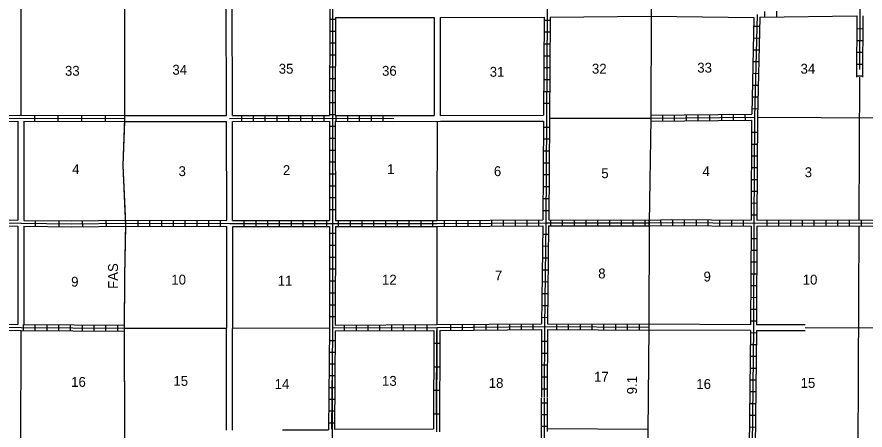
# Model space of a CAD drawing. Extents: x 1333229 to 1813251, y 16536411 to 16910478.
# Drawn here: x 1626044 to 1668962, y 16580112 to 16601015 of the extents above; entities that cross this region are included whole.
import ezdxf

# ---------------------------------------------------------------- set-up
doc = ezdxf.new("R2010")
doc.units = 0
for name, color, linetype in [('L10', 7, 'Continuous'), ('L11', 7, 'Continuous'), ('L13', 7, 'Continuous'), ('L14', 7, 'Continuous'), ('L21', 7, 'Continuous'), ('L28', 7, 'Continuous'), ('L3', 7, 'Continuous'), ('L4', 7, 'Continuous'), ('L8', 7, 'Continuous'), ('L9', 7, 'Continuous')]:
    doc.layers.add(name, color=color, linetype=linetype)

msp = doc.modelspace()

# ---------------------------------------------------------------- linework, layer by layer
at = {"layer": 'L10'}
for p, q in [((1645116, 16596033), (1647155, 16596035)), ((1645116, 16595733), (1647478, 16595735))]:
    msp.add_line(p, q, dxfattribs=at)
at = {"layer": 'L11'}
for p, q in [((1636650, 16596031), (1636622, 16604510)), ((1636950, 16596029), (1636917, 16604507)), ((1647462, 16600991), (1652728, 16601011)), ((1642164, 16600985), (1647162, 16600990)), ((1647162, 16600990), (1647155, 16596035)), ((1647462, 16600991), (1647455, 16596035)), ((1631503, 16596026), (1636650, 16596031)), ((1647455, 16596035), (1652694, 16596038)), ((1626089, 16595741), (1626086, 16590726)), ((1626389, 16595741), (1626386, 16590723)), ((1631504, 16595726), (1636650, 16595731)), ((1636660, 16590713), (1636650, 16595731)), ((1636960, 16590712), (1636950, 16595733)), ((1647478, 16595735), (1652691, 16595738)), ((1626086, 16590426), (1626084, 16585454)), ((1626386, 16590423), (1626384, 16585452)), ((1636654, 16580109), (1636661, 16590417)), ((1636954, 16580110), (1636961, 16590416)), ((1663164, 16585141), (1658014, 16585166)), ((1663166, 16585441), (1658015, 16585466)), ((1665939, 16585128), (1663464, 16585140)), ((1665940, 16585428), (1663466, 16585440)), ((1639482, 16580114), (1641818, 16580119)), ((1642114, 16580154), (1647128, 16580169)), ((1652885, 16580185), (1657962, 16580159))]:
    msp.add_line(p, q, dxfattribs=at)
for points in [[(1653024, 16601012), (1658141, 16601048), (1663341, 16600996)], [(1621002, 16590762), (1626086, 16590726)], [(1621003, 16590462), (1626086, 16590426)]]:
    msp.add_lwpolyline(points, dxfattribs=at)
at = {"layer": 'L13'}
for p, q in [((1626246, 16611705), (1626239, 16596041)), ((1668683, 16597967), (1668647, 16590741)), ((1652988, 16595888), (1658115, 16595892)), ((1663524, 16595938), (1679063, 16595865)), ((1647305, 16595735), (1647298, 16590712)), ((1647298, 16590416), (1647291, 16585448)), ((1668646, 16590441), (1668517, 16564310)), ((1626234, 16585157), (1626227, 16569617)), ((1631495, 16585268), (1636657, 16585273)), ((1636957, 16585274), (1641858, 16585279)), ((1673746, 16585241), (1665940, 16585278))]:
    msp.add_line(p, q, dxfattribs=at)
at = {"layer": 'L3'}
msp.add_lwpolyline([(1658177, 16604152), (1658141, 16601198), (1658115, 16595892), (1658041, 16590591), (1658015, 16585316), (1657962, 16580009), (1657956, 16576076), (1657956, 16574745)], dxfattribs=at)
at = {"layer": 'L4'}
for points in [[(1631503, 16595720), (1631499, 16606280)], [(1631554, 16590430), (1631415, 16593500), (1631503, 16595720)], [(1631494, 16585122), (1631504, 16587892), (1631554, 16590430)], [(1631461, 16569319), (1631457, 16574713), (1631462, 16576070), (1631499, 16579951), (1631494, 16585122)]]:
    msp.add_lwpolyline(points, dxfattribs=at)
at = {"layer": 'L8'}
for p, q in [((1652728, 16601011), (1652694, 16596038)), ((1653024, 16601012), (1652952, 16590743)), ((1663642, 16600997), (1668550, 16601067)), ((1663878, 16601300), (1663882, 16601002)), ((1664474, 16601308), (1664479, 16601010)), ((1668550, 16601067), (1668533, 16597967)), ((1668850, 16601069), (1668833, 16597967)), ((1641869, 16600902), (1642164, 16600902)), ((1652729, 16600860), (1653025, 16600860)), ((1663341, 16600996), (1663227, 16596088)), ((1641869, 16600300), (1642164, 16600300)), ((1652724, 16600258), (1653020, 16600258)), ((1663332, 16600552), (1663630, 16600545)), ((1668547, 16600424), (1668846, 16600422)), ((1663318, 16599956), (1663616, 16599949)), ((1668544, 16599827), (1668842, 16599826)), ((1641863, 16599699), (1642159, 16599699)), ((1652719, 16599656), (1653014, 16599656)), ((1663304, 16599359), (1663602, 16599352)), ((1641863, 16599097), (1642159, 16599097)), ((1652714, 16599054), (1653009, 16599054)), ((1668541, 16599231), (1668839, 16599229)), ((1641863, 16598495), (1642159, 16598495)), ((1652708, 16598452), (1653004, 16598452)), ((1663290, 16598763), (1663588, 16598756)), ((1668537, 16598634), (1668836, 16598633)), ((1663276, 16598167), (1663575, 16598160)), ((1668532, 16598037), (1668830, 16598035)), ((1641863, 16597893), (1642159, 16597893)), ((1652708, 16597851), (1653004, 16597851)), ((1641863, 16597291), (1642159, 16597291)), ((1652703, 16597249), (1652999, 16597249)), ((1663262, 16597570), (1663561, 16597563)), ((1663248, 16596974), (1663547, 16596967)), ((1641858, 16596689), (1642154, 16596689)), ((1652698, 16596647), (1652993, 16596647)), ((1663235, 16596377), (1663533, 16596370)), ((1636950, 16596029), (1641858, 16596034)), ((1637402, 16596029), (1637402, 16595733)), ((1637999, 16596029), (1637999, 16595733)), ((1638595, 16596029), (1638595, 16595733)), ((1639192, 16596029), (1639192, 16595733)), ((1639788, 16596034), (1639788, 16595739)), ((1640385, 16596034), (1640385, 16595739)), ((1640982, 16596034), (1640982, 16595739)), ((1641578, 16596034), (1641578, 16595739)), ((1641858, 16596087), (1642154, 16596087)), ((1642154, 16596034), (1645116, 16596024)), ((1642175, 16596034), (1642175, 16595739)), ((1642772, 16596034), (1642772, 16595739)), ((1643368, 16596029), (1643368, 16595733)), ((1643965, 16596029), (1643965, 16595733)), ((1644561, 16596024), (1644561, 16595728)), ((1658113, 16596042), (1663227, 16596088)), ((1658710, 16596046), (1658713, 16595748)), ((1659307, 16596052), (1659309, 16595753)), ((1659903, 16596057), (1659906, 16595759)), ((1660500, 16596062), (1660502, 16595764)), ((1661096, 16596068), (1661099, 16595769)), ((1661693, 16596073), (1661696, 16595775)), ((1662289, 16596079), (1662292, 16595780)), ((1662886, 16596084), (1662889, 16595786)), ((1636950, 16595733), (1641858, 16595738)), ((1641858, 16595738), (1641868, 16590712)), ((1641858, 16595485), (1642154, 16595485)), ((1642154, 16595738), (1645116, 16595728)), ((1642154, 16595738), (1642164, 16590712)), ((1652691, 16595738), (1652656, 16590743)), ((1652687, 16595443), (1652983, 16595443)), ((1658116, 16595742), (1663223, 16595788)), ((1663223, 16595788), (1663193, 16590736)), ((1663220, 16595181), (1663518, 16595180)), ((1641858, 16594883), (1642154, 16594883)), ((1652687, 16594841), (1652983, 16594841)), ((1663216, 16594585), (1663515, 16594583)), ((1641863, 16594281), (1642159, 16594281)), ((1652682, 16594239), (1652978, 16594239)), ((1663213, 16593988), (1663511, 16593986)), ((1641863, 16593679), (1642159, 16593679)), ((1652677, 16593637), (1652972, 16593637)), ((1663209, 16593392), (1663508, 16593390)), ((1641863, 16593077), (1642159, 16593077)), ((1652671, 16593035), (1652967, 16593035)), ((1641863, 16592475), (1642159, 16592475)), ((1652666, 16592433), (1652962, 16592433)), ((1663206, 16592795), (1663504, 16592793)), ((1663202, 16592198), (1663501, 16592197)), ((1641869, 16591874), (1642164, 16591874)), ((1652666, 16591831), (1652962, 16591831)), ((1663199, 16591602), (1663497, 16591600)), ((1641869, 16591272), (1642164, 16591272)), ((1652661, 16591229), (1652956, 16591229)), ((1631540, 16590733), (1636660, 16590713)), ((1632159, 16590733), (1632159, 16590437)), ((1632756, 16590728), (1632756, 16590432)), ((1633352, 16590728), (1633352, 16590432)), ((1633949, 16590723), (1633949, 16590427)), ((1634546, 16590723), (1634546, 16590427)), ((1635142, 16590717), (1635142, 16590422)), ((1635739, 16590717), (1635739, 16590422)), ((1636335, 16590712), (1636335, 16590416)), ((1636960, 16590712), (1641868, 16590712)), ((1637529, 16590712), (1637529, 16590416)), ((1638125, 16590712), (1638125, 16590416)), ((1638722, 16590712), (1638722, 16590416)), ((1639319, 16590712), (1639319, 16590416)), ((1639915, 16590712), (1639915, 16590416)), ((1640512, 16590712), (1640512, 16590416)), ((1641108, 16590712), (1641108, 16590416)), ((1641705, 16590712), (1641705, 16590416)), ((1642302, 16590712), (1642302, 16590416)), ((1642898, 16590712), (1642898, 16590416)), ((1643495, 16590712), (1643495, 16590416)), ((1644092, 16590712), (1644092, 16590416)), ((1644688, 16590712), (1644688, 16590416)), ((1645285, 16590712), (1645285, 16590416)), ((1645881, 16590712), (1645881, 16590416)), ((1646478, 16590712), (1646478, 16590416)), ((1647075, 16590712), (1647075, 16590416)), ((1647671, 16590712), (1647671, 16590416)), ((1648268, 16590717), (1648268, 16590422)), ((1648865, 16590723), (1648865, 16590427)), ((1649461, 16590723), (1649461, 16590427)), ((1650058, 16590728), (1650058, 16590432)), ((1650654, 16590733), (1650654, 16590437)), ((1651251, 16590733), (1651251, 16590437)), ((1651848, 16590738), (1651848, 16590443)), ((1652444, 16590744), (1652444, 16590448)), ((1652952, 16590743), (1658041, 16590738)), ((1653041, 16590744), (1653041, 16590448)), ((1653638, 16590744), (1653638, 16590448)), ((1654234, 16590744), (1654234, 16590448)), ((1654831, 16590744), (1654831, 16590448)), ((1655427, 16590738), (1655427, 16590443)), ((1656024, 16590738), (1656024, 16590443)), ((1656621, 16590738), (1656621, 16590443)), ((1657217, 16590738), (1657217, 16590443)), ((1657814, 16590738), (1657814, 16590443)), ((1658044, 16590441), (1658038, 16590740)), ((1658640, 16590452), (1658635, 16590751)), ((1659233, 16590462), (1659235, 16590761)), ((1659830, 16590458), (1659831, 16590757)), ((1660426, 16590455), (1660428, 16590753)), ((1661023, 16590451), (1661025, 16590749)), ((1661619, 16590447), (1661621, 16590745)), ((1662216, 16590443), (1662218, 16590742)), ((1662812, 16590439), (1662814, 16590738)), ((1663195, 16591005), (1663494, 16591003)), ((1664007, 16590437), (1664006, 16590735)), ((1664603, 16590437), (1664603, 16590736)), ((1665200, 16590438), (1665200, 16590736)), ((1665796, 16590439), (1665796, 16590737)), ((1666393, 16590439), (1666393, 16590737)), ((1666990, 16590440), (1666989, 16590738)), ((1667586, 16590440), (1667586, 16590739)), ((1668183, 16590441), (1668183, 16590739)), ((1668779, 16590442), (1668779, 16590740)), ((1642164, 16590416), (1642154, 16585427)), ((1652654, 16590447), (1652594, 16585494)), ((1652949, 16590448), (1652890, 16585494)), ((1652949, 16590448), (1658041, 16590443)), ((1663491, 16590435), (1673757, 16590446)), ((1641869, 16590068), (1642164, 16590068)), ((1652650, 16590026), (1652946, 16590026)), ((1641869, 16589466), (1642164, 16589466)), ((1652640, 16589429), (1652935, 16589424)), ((1663189, 16589812), (1663487, 16589810)), ((1663186, 16589215), (1663484, 16589214)), ((1641863, 16588864), (1642159, 16588864)), ((1652634, 16588827), (1652930, 16588822)), ((1663183, 16588619), (1663481, 16588617)), ((1641863, 16588262), (1642159, 16588262)), ((1652629, 16588225), (1652925, 16588220)), ((1663180, 16588022), (1663478, 16588021)), ((1641863, 16587660), (1642159, 16587660)), ((1652619, 16587623), (1652914, 16587618)), ((1663177, 16587425), (1663475, 16587424)), ((1641863, 16587058), (1642159, 16587058)), ((1652613, 16587021), (1652909, 16587016)), ((1641858, 16586456), (1642154, 16586456)), ((1652603, 16586419), (1652898, 16586414)), ((1663174, 16586829), (1663472, 16586827)), ((1663171, 16586232), (1663469, 16586231)), ((1641858, 16585854), (1642154, 16585854)), ((1652597, 16585817), (1652893, 16585812)), ((1663168, 16585636), (1663466, 16585634)), ((1626357, 16585453), (1626357, 16585157)), ((1626953, 16585448), (1626953, 16585152)), ((1627550, 16585442), (1627550, 16585147)), ((1628146, 16585437), (1628146, 16585142)), ((1628743, 16585437), (1628743, 16585142)), ((1629340, 16585432), (1629340, 16585136)), ((1629936, 16585427), (1629936, 16585131)), ((1630533, 16585421), (1630533, 16585126)), ((1631130, 16585416), (1631130, 16585120)), ((1642153, 16585132), (1642114, 16580154)), ((1642153, 16585132), (1647143, 16585151)), ((1642608, 16585427), (1642608, 16585131)), ((1643205, 16585432), (1643205, 16585136)), ((1643801, 16585432), (1643801, 16585136)), ((1644398, 16585437), (1644398, 16585142)), ((1644994, 16585437), (1644994, 16585142)), ((1645591, 16585442), (1645591, 16585147)), ((1646188, 16585442), (1646188, 16585147)), ((1646784, 16585448), (1646784, 16585152)), ((1647439, 16585153), (1652592, 16585198)), ((1647978, 16585453), (1647978, 16585157)), ((1648574, 16585458), (1648574, 16585163)), ((1649171, 16585464), (1649171, 16585168)), ((1649767, 16585469), (1649767, 16585173)), ((1650364, 16585474), (1650364, 16585178)), ((1650961, 16585479), (1650961, 16585184)), ((1651557, 16585485), (1651557, 16585189)), ((1652154, 16585490), (1652154, 16585194)), ((1652592, 16585198), (1652582, 16581752)), ((1652887, 16585199), (1652877, 16581752)), ((1652887, 16585199), (1658015, 16585168)), ((1652890, 16585494), (1658015, 16585464)), ((1653347, 16585490), (1653347, 16585194)), ((1653944, 16585490), (1653944, 16585194)), ((1654540, 16585485), (1654540, 16585189)), ((1655137, 16585479), (1655137, 16585184)), ((1655734, 16585479), (1655734, 16585184)), ((1656330, 16585474), (1656330, 16585178)), ((1656927, 16585469), (1656927, 16585173)), ((1657523, 16585469), (1657523, 16585173)), ((1663164, 16585040), (1663462, 16585037)), ((1641853, 16584650), (1642149, 16584650)), ((1652592, 16584608), (1652888, 16584608)), ((1663157, 16584443), (1663456, 16584440)), ((1641848, 16584049), (1642143, 16584049)), ((1652587, 16584006), (1652883, 16584006)), ((1663151, 16583847), (1663449, 16583844)), ((1642139, 16583445), (1641840, 16583448)), ((1641990, 16583447), (1641964, 16580156)), ((1652587, 16583404), (1652883, 16583404)), ((1663145, 16583250), (1663443, 16583247)), ((1642134, 16582849), (1641836, 16582851)), ((1652587, 16582802), (1652883, 16582802)), ((1663138, 16582654), (1663437, 16582650)), ((1642129, 16582252), (1641831, 16582255)), ((1652582, 16582201), (1652877, 16582201)), ((1652580, 16574914), (1652586, 16581727)), ((1652730, 16574914), (1652736, 16581727)), ((1652885, 16580035), (1652886, 16581727)), ((1663132, 16582057), (1663430, 16582054)), ((1642125, 16581656), (1641826, 16581658)), ((1652885, 16581476), (1652587, 16581477)), ((1663126, 16581460), (1663424, 16581457)), ((1642120, 16581059), (1641822, 16581061)), ((1652885, 16580880), (1652586, 16580880)), ((1663120, 16580864), (1663418, 16580861)), ((1642115, 16580462), (1641817, 16580465)), ((1652884, 16580283), (1652586, 16580283)), ((1663113, 16580267), (1663412, 16580264))]:
    msp.add_line(p, q, dxfattribs=at)
for points in [[(1668812, 16611758), (1668748, 16606510), (1668727, 16603094), (1668701, 16601219), (1668685, 16598352)], [(1631436, 16564613), (1631462, 16569470), (1631457, 16574713), (1631462, 16576070), (1631499, 16579951), (1631494, 16585268), (1631504, 16587892), (1631557, 16590585), (1631415, 16593500), (1631510, 16595876), (1631499, 16606425), (1631478, 16611679)], [(1642011, 16611737), (1642006, 16606415), (1642017, 16601140), (1642006, 16595886), (1642017, 16590564), (1642006, 16585279), (1641990, 16583246)], [(1652983, 16611695), (1652925, 16606436), (1652877, 16601161), (1652803, 16590596), (1652740, 16585347), (1652729, 16581752)], [(1641858, 16606267), (1641869, 16601140), (1641858, 16596034)], [(1663495, 16601145), (1663374, 16595939), (1663342, 16590585), (1663315, 16585305), (1663236, 16577786), (1663247, 16574735)], [(1642164, 16600985), (1642154, 16596034)], [(1663642, 16600997), (1663524, 16595937), (1663493, 16590735)], [(1636800, 16595881), (1642006, 16595886), (1645116, 16595876)], [(1658115, 16595892), (1663374, 16595939)], [(1642164, 16590712), (1647312, 16590712), (1652656, 16590743)], [(1658038, 16590740), (1659191, 16590762), (1663193, 16590736)], [(1663493, 16590735), (1673907, 16590746), (1679032, 16590746)], [(1631554, 16590437), (1636661, 16590417)], [(1631557, 16590585), (1636811, 16590564), (1642017, 16590564), (1647312, 16590564), (1652803, 16590596), (1658041, 16590591)], [(1636961, 16590416), (1641868, 16590416)], [(1641868, 16590416), (1641858, 16585279), (1641818, 16580119)], [(1642164, 16590416), (1647312, 16590416), (1652654, 16590447)], [(1658041, 16590591), (1659192, 16590612), (1663342, 16590585), (1663342, 16590585), (1673907, 16590596), (1679181, 16590596)], [(1658044, 16590441), (1659193, 16590462), (1663191, 16590436)], [(1663191, 16590436), (1663166, 16585441)], [(1663491, 16590435), (1663466, 16585440)], [(1615612, 16585374), (1622777, 16585326), (1626251, 16585305), (1631494, 16585268)], [(1615760, 16585521), (1622777, 16585474), (1626084, 16585454)], [(1615760, 16585225), (1622777, 16585178), (1626251, 16585157), (1631494, 16585120)], [(1626384, 16585452), (1631495, 16585416)], [(1642006, 16585279), (1647291, 16585300), (1652740, 16585347), (1658015, 16585316)], [(1642154, 16585427), (1647291, 16585448), (1652594, 16585494)], [(1647291, 16585300), (1647275, 16580015)], [(1663164, 16585141), (1663086, 16577787), (1663096, 16574885)], [(1663464, 16585140), (1663386, 16577786), (1663396, 16574885)]]:
    msp.add_lwpolyline(points, dxfattribs=at)
at = {"layer": 'L9'}
for p, q in [((1626927, 16596039), (1626926, 16595740)), ((1628120, 16596035), (1628119, 16595737)), ((1629313, 16596032), (1629312, 16595733)), ((1630506, 16596028), (1630506, 16595730)), ((1626970, 16590715), (1626967, 16590417)), ((1630545, 16590719), (1630550, 16590421)), ((1628163, 16590700), (1628160, 16590402)), ((1629352, 16590700), (1629357, 16590402)), ((1647143, 16585151), (1647128, 16580169)), ((1647280, 16580931), (1647293, 16585151)), ((1647439, 16585153), (1647423, 16580015)), ((1647142, 16584511), (1647440, 16584510)), ((1647138, 16583318), (1647437, 16583317)), ((1647135, 16582124), (1647433, 16582124)), ((1647131, 16580931), (1647429, 16580930))]:
    msp.add_line(p, q, dxfattribs=at)
for points in [[(1620961, 16595876), (1626177, 16595892), (1631510, 16595876)], [(1621108, 16596026), (1626177, 16596042), (1631503, 16596026)], [(1620988, 16595726), (1626089, 16595741)], [(1626389, 16595741), (1631504, 16595726)], [(1626386, 16590723), (1628811, 16590693), (1631540, 16590735)], [(1621003, 16590612), (1626272, 16590575), (1628812, 16590543), (1631557, 16590585)], [(1626386, 16590423), (1628812, 16590393), (1631554, 16590435)], [(1642001, 16583212), (1641990, 16578744)]]:
    msp.add_lwpolyline(points, dxfattribs=at)

# ---------------------------------------------------------------- texts
at = {"layer": 'L14'}
for s, p in [('33', (1628473, 16598040)), ('34', (1633909, 16598092)), ('35', (1639292, 16598144)), ('36', (1644518, 16598040)), ('31', (1649968, 16597989)), ('4', (1628838, 16593066)), ('3', (1634221, 16592962)), ('2', (1639500, 16593014)), ('1', (1644778, 16593066)), ('6', (1650179, 16592961)), ('7', (1650231, 16587681)), ('9', (1628786, 16587368)), ('10', (1633855, 16587472)), ('11', (1639238, 16587420)), ('12', (1644517, 16587472)), ('16', (1628786, 16582297)), ('15', (1633960, 16582349)), ('14', (1639082, 16582192)), ('13', (1644517, 16582349)), ('18', (1649918, 16582244))]:
    msp.add_text(s, height=500, dxfattribs=at).set_placement(p)
for s, p in [('32', (1655142, 16598146)), ('33', (1660473, 16598198)), ('34', (1665699, 16598146)), ('5', (1655614, 16592857)), ('4', (1660736, 16592961)), ('3', (1665910, 16592909)), ('8', (1655458, 16587785)), ('9', (1660789, 16587629)), ('10', (1665806, 16587472)), ('17', (1655249, 16582558)), ('16', (1660423, 16582192)), ('15', (1665701, 16582244))]:
    msp.add_text(s, height=500, rotation=360, dxfattribs=at).set_placement(p)
at = {"layer": 'L21'}
msp.add_text('FAS', height=500, rotation=90, dxfattribs=at).set_placement((1631158, 16587254))
at = {"layer": 'L28'}
msp.add_text('9.1', height=500, rotation=90, dxfattribs=at).set_placement((1657421, 16581919))

doc.saveas('drawing.dxf')
